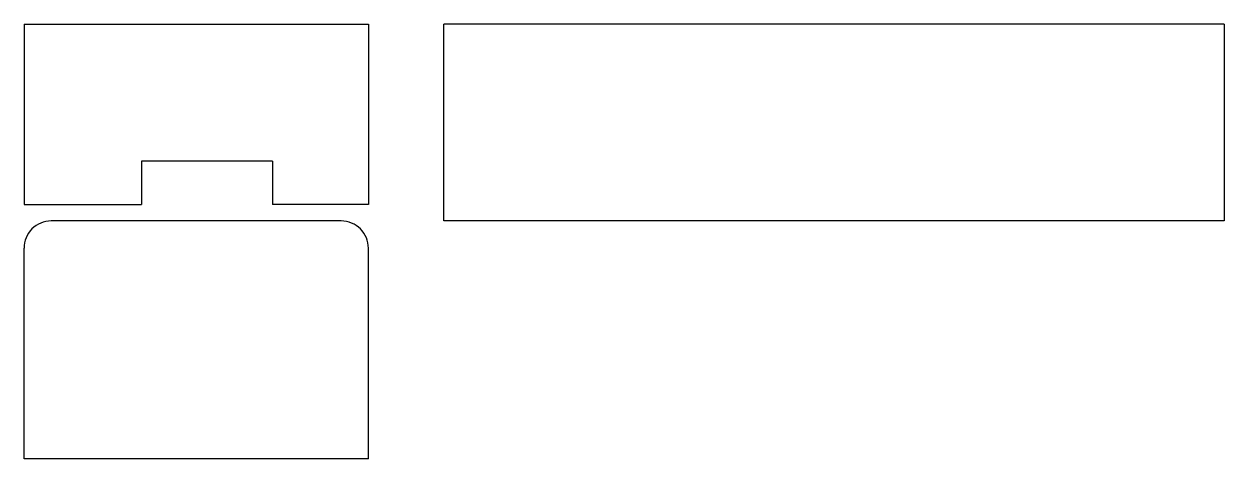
# Model space of a CAD drawing. Header units: millimetres. Extents: x -493 to 239, y 380 to 645.
import ezdxf

# ---------------------------------------------------------------- set-up
doc = ezdxf.new("R2010")
doc.units = ezdxf.units.MM
doc.header["$MEASUREMENT"] = 0
doc.layers.add('Layer 1', color=7, linetype='Continuous')

msp = doc.modelspace()

# ---------------------------------------------------------------- linework, layer by layer
at = {"color": 1}
for p, q in [((-492.58, 645.24), (-492.58, 535.24)), ((-492.58, 645.24), (-282.58, 645.24)), ((-282.58, 645.24), (-282.58, 535.24)), ((-420.88, 561.74), (-420.88, 535.24)), ((-341, 561.74), (-420.88, 561.74)), ((-341, 561.74), (-341, 535.24)), ((-492.58, 535.24), (-420.88, 535.24)), ((-282.58, 535.24), (-341, 535.24)), ((-299.19, 525.24), (-475.97, 525.24)), ((-492.58, 380.24), (-492.58, 508.63)), ((-282.58, 380.24), (-282.58, 508.63)), ((-282.58, 380.24), (-492.58, 380.24))]:
    msp.add_line(p, q, dxfattribs=at)
at = {"color": 1, "linetype": 'Continuous'}
for p, q in [((239.01, 645.24), (-236.7, 645.24)), ((239.01, 525.24), (-236.7, 525.24))]:
    msp.add_line(p, q, dxfattribs=at)
for centre, start, end in [((-475.97, 508.63), 89.99987, 180), ((-299.19, 508.63), 360, 90.00013)]:
    msp.add_arc(centre, 16.61, start, end, dxfattribs=at)
at = {"layer": 'Layer 1', "color": 1}
for p, q in [((-236.7, 525.24), (-236.7, 645.24)), ((239.01, 645.24), (239.01, 525.24))]:
    msp.add_line(p, q, dxfattribs=at)

doc.saveas('drawing.dxf')
